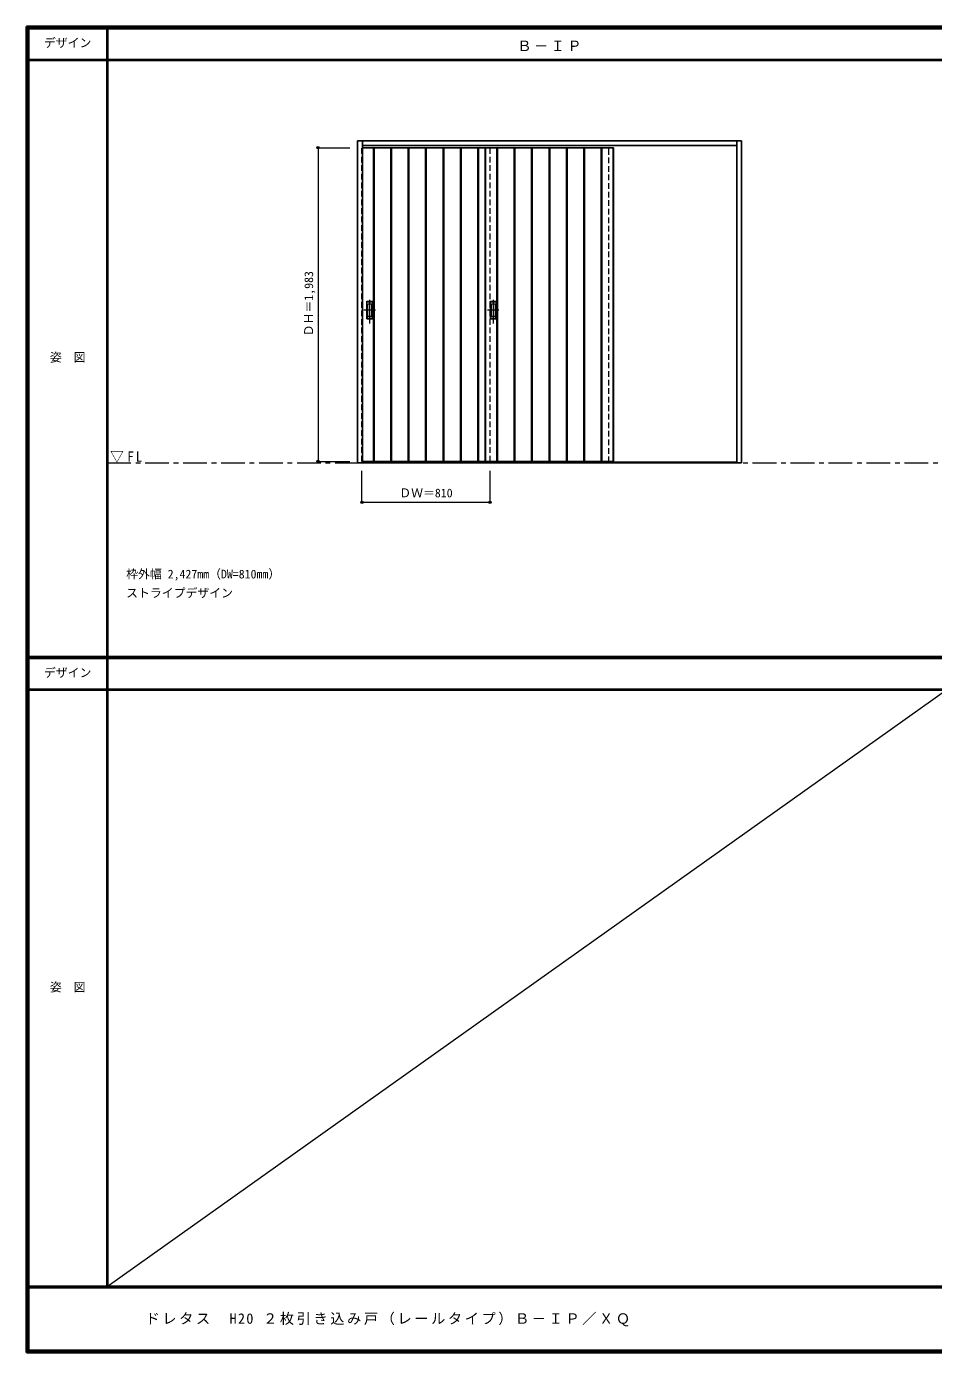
# Model space of a CAD drawing. Units: millimetres, scale not verified. Extents: x -6000 to 5700, y -4307 to 4260.
# Drawn here: x -6000 to -267, y -4205 to 4175 of the extents above; entities that cross this region are included whole.
import ezdxf
from ezdxf.enums import TextEntityAlignment as Align

# ---------------------------------------------------------------- set-up
doc = ezdxf.new("R2010")
doc.units = ezdxf.units.MM
doc.header["$LTSCALE"] = 30
doc.header["$PDMODE"] = 32
doc.header["$PDSIZE"] = 15
doc.linetypes.add('CHAIN1', pattern=[8, 5, -1, 1, -1])
doc.linetypes.add('DASHED1', pattern=[1.8, 1.2, -0.6])
for name, color, linetype, lineweight in [('0-1_通り芯', 7, 'CHAIN1', 18), ('0-2_扉', 3, 'Continuous', 25), ('0-4_枠', 3, 'Continuous', 25), ('0-6_引手', 7, 'Continuous', 18), ('0-B_寸法', 4, 'Continuous', 9), ('F-1_枠', 6, 'Continuous', 40), ('F-A_文字', 7, 'Continuous', 18)]:
    doc.layers.add(name, color=color, linetype=linetype, lineweight=lineweight)
doc.layers.add('0-A_文字', color=7, linetype='Continuous')
doc.styles.add('ＭＳ ゴシック', font='')
doc.styles.get('ＭＳ ゴシック').set_extended_font_data('MS Gothic')

msp = doc.modelspace()

# ---------------------------------------------------------------- linework, layer by layer
at = {"layer": '0-1_通り芯'}
msp.add_line((-5490, 1418), (5690, 1418), dxfattribs=at)
at = {"layer": '0-2_扉', "color": 4, "linetype": 'DASHED1', "lineweight": 9}
for p, q in [((-3880, 1426), (-3880, 3409)), ((-3877, 3409), (-3880, 3409)), ((-3070, 1426), (-3070, 3409)), ((-2320, 1421), (-2320, 3423)), ((-2290, 1421), (-2290, 3423)), ((-3877, 1426), (-3880, 1426))]:
    msp.add_line(p, q, dxfattribs=at)
at = {"layer": '0-2_扉'}
for p, q in [((-3070, 3409), (-3877, 3409)), ((-3807, 1426), (-3807, 3409)), ((-3803, 1426), (-3803, 3409)), ((-3697, 1426), (-3697, 3409)), ((-3693, 1426), (-3693, 3409)), ((-3587, 1426), (-3587, 3409)), ((-3583, 1426), (-3583, 3409)), ((-3477, 1426), (-3477, 3409)), ((-3473, 1426), (-3473, 3409)), ((-3367, 1426), (-3367, 3409)), ((-3363, 1426), (-3363, 3409)), ((-3257, 1426), (-3257, 3409)), ((-3253, 1426), (-3253, 3409)), ((-3147, 1426), (-3147, 3409)), ((-3143, 1426), (-3143, 3409)), ((-3070, 3409), (-3100, 3409)), ((-3100, 1426), (-3100, 3409)), ((-3100, 3409), (-2290, 3409)), ((-3098, 1426), (-3098, 3409)), ((-3027, 1426), (-3027, 3409)), ((-3023, 1426), (-3023, 3409)), ((-2917, 1426), (-2917, 3409)), ((-2913, 1426), (-2913, 3409)), ((-2807, 1426), (-2807, 3409)), ((-2803, 1426), (-2803, 3409)), ((-2697, 1426), (-2697, 3409)), ((-2693, 1426), (-2693, 3409)), ((-2587, 1426), (-2587, 3409)), ((-2583, 1426), (-2583, 3409)), ((-2477, 1426), (-2477, 3409)), ((-2473, 1426), (-2473, 3409)), ((-2367, 1426), (-2367, 3409)), ((-2363, 1426), (-2363, 3409)), ((-2292, 1426), (-2292, 3409)), ((-2290, 1426), (-2290, 3409)), ((-3070, 1426), (-3877, 1426)), ((-3070, 1426), (-3100, 1426)), ((-3100, 1426), (-2290, 1426)), ((-3100, 1418), (-3070, 1418))]:
    msp.add_line(p, q, dxfattribs=at)
at = {"layer": '0-2_扉', "color": 7, "lineweight": 18}
for p, q in [((-3805, 1426), (-3805, 3409)), ((-3695, 1426), (-3695, 3409)), ((-3585, 1426), (-3585, 3409)), ((-3475, 1426), (-3475, 3409)), ((-3365, 1426), (-3365, 3409)), ((-3255, 1426), (-3255, 3409)), ((-3145, 1426), (-3145, 3409)), ((-3025, 1426), (-3025, 3409)), ((-2915, 1426), (-2915, 3409)), ((-2805, 1426), (-2805, 3409)), ((-2695, 1426), (-2695, 3409)), ((-2585, 1426), (-2585, 3409)), ((-2475, 1426), (-2475, 3409)), ((-2365, 1426), (-2365, 3409))]:
    msp.add_line(p, q, dxfattribs=at)
at = {"layer": '0-4_枠'}
for p, q in [((-3907, 3453), (-1480, 3453)), ((-3877, 1418), (-3877, 3453)), ((-1510, 1418), (-1510, 3453)), ((-1480, 1418), (-1480, 3453)), ((-3877, 3423), (-1510, 3423)), ((-1510, 1421), (-3877, 1421)), ((-1510, 1418), (-3877, 1418)), ((-1480, 1418), (-1510, 1418))]:
    msp.add_line(p, q, dxfattribs=at)
msp.add_lwpolyline([(-3877, 1418), (-3907, 1418), (-3907, 3453)], dxfattribs=at)
at = {"layer": '0-6_引手'}
for p, q in [((-3848, 2438.5), (-3810, 2438.5)), ((-3848, 2328.5), (-3848, 2438.5)), ((-3810, 2328.5), (-3810, 2438.5)), ((-3068, 2438.5), (-3030, 2438.5)), ((-3068, 2328.5), (-3068, 2438.5)), ((-3030, 2328.5), (-3030, 2438.5)), ((-3841.5, 2422.5), (-3816.5, 2422.5)), ((-3841.5, 2344.5), (-3841.5, 2422.5)), ((-3816.5, 2344.5), (-3816.5, 2422.5)), ((-3061.5, 2422.5), (-3036.5, 2422.5)), ((-3061.5, 2344.5), (-3061.5, 2422.5)), ((-3036.5, 2344.5), (-3036.5, 2422.5)), ((-3848, 2328.5), (-3810, 2328.5)), ((-3841.5, 2344.5), (-3816.5, 2344.5)), ((-3068, 2328.5), (-3030, 2328.5)), ((-3061.5, 2344.5), (-3036.5, 2344.5))]:
    msp.add_line(p, q, dxfattribs=at)
at = {"layer": '0-6_引手', "linetype": 'CHAIN1'}
for p, q in [((-3829, 2298.27), (-3829, 2469.12)), ((-3049, 2298.27), (-3049, 2469.12)), ((-3867.07, 2383.5), (-3794.56, 2383.5)), ((-3087.07, 2383.5), (-3014.56, 2383.5))]:
    msp.add_line(p, q, dxfattribs=at)
at = {"layer": '0-6_引手', "linetype": 'DASHED1'}
for p, q in [((-3813, 2332.5), (-3813, 2434.5)), ((-3033, 2332.5), (-3033, 2434.5)), ((-3845, 2332.5), (-3813, 2332.5)), ((-3065, 2332.5), (-3033, 2332.5))]:
    msp.add_line(p, q, dxfattribs=at)
for points in [[(-3845, 2332.5), (-3845, 2434.5), (-3813, 2434.5)], [(-3065, 2332.5), (-3065, 2434.5), (-3033, 2434.5)]]:
    msp.add_lwpolyline(points, dxfattribs=at)
at = {"layer": '0-B_寸法'}
for p, q in [((-4157, 3409), (-3957, 3409)), ((-4157, 3409), (-4157, 1426)), ((-4157, 1426), (-3957, 1426)), ((-3880, 1168), (-3880, 1368)), ((-3070, 1168), (-3070, 1368)), ((-3880, 1168), (-3070, 1168))]:
    msp.add_line(p, q, dxfattribs=at)
at = {"layer": '0-B_寸法', "color": 7}
for p in [(-4157, 3409), (-4157, 1426), (-3880, 1168), (-3070, 1168)]:
    msp.add_point(p, dxfattribs=at)
at = {"layer": 'F-1_枠'}
for p, q in [((-6000, 4175), (5700, 4175)), ((-6000, 4175), (-6000, -4205)), ((-6000, 4170), (5700, 4170)), ((-6000, 4165), (5700, 4165)), ((-5995, 4175), (-5995, -4205)), ((-5990, 4175), (-5990, -4205)), ((-5490, 4175), (-5490, -3790)), ((-6000, 3965), (5700, 3965)), ((-6000, 190.5), (5700, 190.5)), ((-6000, 187.5), (5700, 187.5)), ((-6000, 184.5), (5700, 184.5)), ((-6000, -15.5), (5700, -15.5)), ((5700, -3790), (-6000, -3790)), ((5700, -3795), (-6000, -3795)), ((5700, -4195), (-6000, -4195)), ((5700, -4200), (-6000, -4200)), ((5700, -4205), (-6000, -4205))]:
    msp.add_line(p, q, dxfattribs=at)
at = {"layer": 'F-A_文字'}
msp.add_line((100, 184.5), (-5490, -3790), dxfattribs=at)

# ---------------------------------------------------------------- texts
at = {"layer": '0-A_文字', "style": 'ＭＳ ゴシック'}
for s, p in [('枠外幅 2,427mm（DW=810mm）', (-5370, 670.5)), ('ストライプデザイン', (-5370, 550.5))]:
    msp.add_text(s, height=54.99, dxfattribs=at).set_placement(p, align=Align.BOTTOM_LEFT)
at = {"layer": '0-A_文字', "char_height": 65.98, "attachment_point": 7, "style": 'ＭＳ ゴシック'}
for s, insert in [('\\T1.17;Ｂ－ＩＰ', (-2897.5, 4020)), ('\\T1.26;\\W0.95;▽FL', (-5471.25, 1418))]:
    msp.add_mtext(s, dxfattribs=dict(at, insert=insert))
at = {"layer": '0-B_寸法', "color": 7, "style": 'ＭＳ ゴシック'}
msp.add_text('ＤＨ＝1,983', height=54.99, rotation=90, dxfattribs=at).set_placement((-4172, 2217.25), align=Align.BOTTOM_LEFT)
msp.add_text('ＤＷ＝810', height=54.99, dxfattribs=at).set_placement((-3643.75, 1183), align=Align.BOTTOM_LEFT)
at = {"layer": 'F-A_文字', "style": 'ＭＳ ゴシック'}
for s, p in [('デザイン', (-5890, 4027.5)), ('姿\u3000図', (-5852.5, 2040.25)), ('デザイン', (-5890, 47)), ('姿\u3000図', (-5852.5, -1940.25))]:
    msp.add_text(s, height=54.99, dxfattribs=at).set_placement(p, align=Align.BOTTOM_LEFT)
at = {"layer": 'F-A_文字', "insert": (-5247.55, -4040), "char_height": 65.98, "attachment_point": 7, "style": 'ＭＳ ゴシック'}
msp.add_mtext('\\T1.18;ドレタス\u3000H20\\~２枚引き込み戸（レールタイプ）Ｂ－ＩＰ／ＸＱ', dxfattribs=at)

doc.saveas('drawing.dxf')
